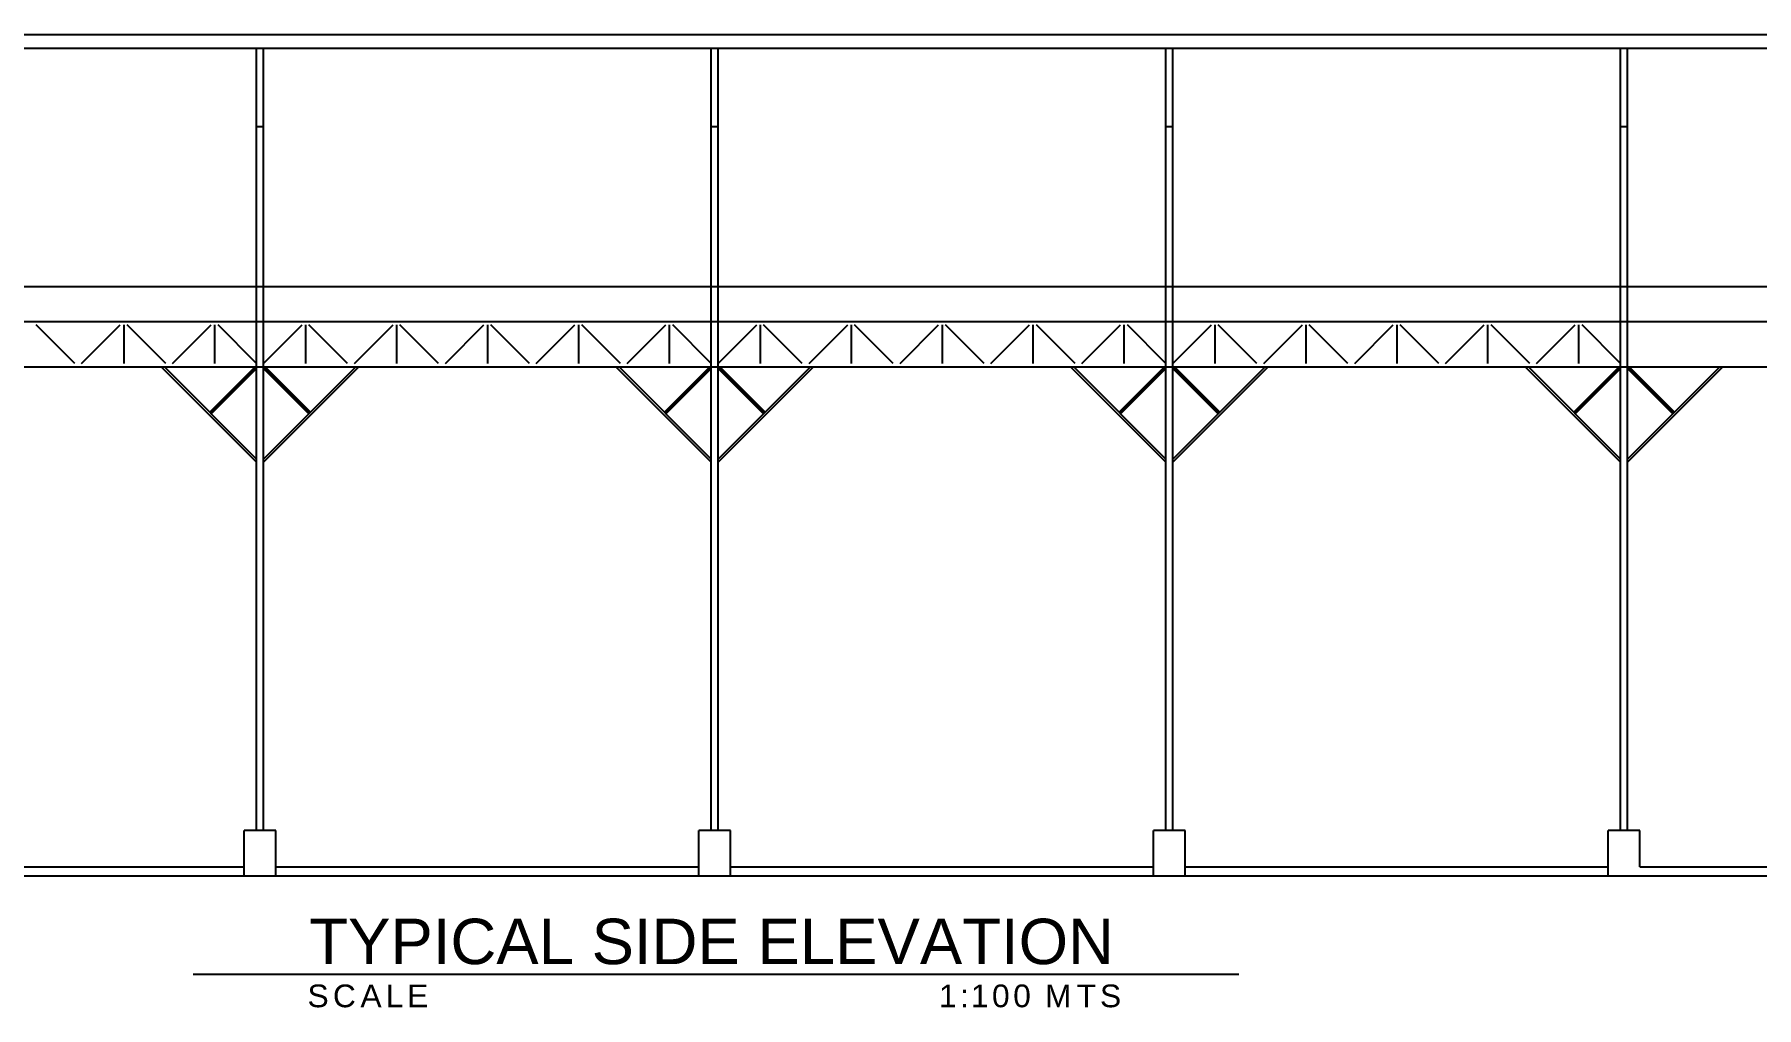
# Model space of a CAD drawing. Header units: inches. Extents: x -1369 to 1198, y -366 to 1398.
# Drawn here: x -23.11 to -4.17, y 53.23 to 63.94 of the extents above; entities that cross this region are included whole.
import ezdxf

# ---------------------------------------------------------------- set-up
doc = ezdxf.new("R2010")
doc.units = ezdxf.units.IN
doc.header["$MEASUREMENT"] = 0
doc.styles.get("Standard").update_dxf_attribs({"font": 'arial.ttf'})

msp = doc.modelspace()

# ---------------------------------------------------------------- linework, layer by layer
at = {"color": 8}
for p, q in [((-20.665, 55.1818), (-20.665, 63.7818)), ((-20.59, 55.1818), (-20.59, 63.7818)), ((-15.665, 55.1818), (-15.665, 63.7818)), ((-15.59, 55.1818), (-15.59, 63.7818)), ((-10.665, 55.1818), (-10.665, 63.7818)), ((-10.59, 55.1818), (-10.59, 63.7818)), ((-20.59, 62.9229), (-20.665, 62.9229)), ((-15.59, 62.9229), (-15.665, 62.9229)), ((-10.59, 62.9229), (-10.665, 62.9229)), ((-5.59, 62.9229), (-5.665, 62.9229)), ((-30.665, 60.7818), (-0.7037, 60.7818)), ((-22.665, 60.3193), (-23.09, 60.7443)), ((-22.59, 60.3193), (-22.165, 60.7443)), ((-21.665, 60.3193), (-22.09, 60.7443)), ((-21.59, 60.3193), (-21.165, 60.7443)), ((-20.665, 60.3193), (-21.09, 60.7443)), ((-20.59, 60.3193), (-20.165, 60.7443)), ((-19.665, 60.3193), (-20.09, 60.7443)), ((-19.59, 60.3193), (-19.165, 60.7443)), ((-30.59, 60.2818), (-0.7193, 60.2818)), ((-21.715, 60.2818), (-20.665, 59.2318)), ((-21.6797, 60.2818), (-20.665, 59.2672)), ((-19.54, 60.2818), (-20.59, 59.2318)), ((-19.5754, 60.2818), (-20.59, 59.2672)), ((-20.8025, 54.6818), (-20.8025, 55.1818)), ((-20.4525, 55.1818), (-20.8025, 55.1818)), ((-20.4525, 54.6818), (-20.4525, 55.1818)), ((-15.8025, 54.6818), (-15.8025, 55.1818)), ((-15.4525, 55.1818), (-15.8025, 55.1818)), ((-15.4525, 54.6818), (-15.4525, 55.1818)), ((-10.8025, 54.6818), (-10.8025, 55.1818)), ((-10.4525, 55.1818), (-10.8025, 55.1818)), ((-10.4525, 54.6818), (-10.4525, 55.1818)), ((-10.4525, 54.7818), (-5.8025, 54.7818))]:
    msp.add_line(p, q, dxfattribs=at)
at = {"color": 3}
for p, q in [((-5.665, 55.1818), (-5.665, 63.7818)), ((-5.59, 55.1818), (-5.59, 63.7818)), ((-6.59, 60.3193), (-6.165, 60.7443)), ((-5.665, 60.3193), (-6.09, 60.7443)), ((-6.715, 60.2818), (-5.665, 59.2318)), ((-6.6797, 60.2818), (-5.665, 59.2672)), ((-4.54, 60.2818), (-5.59, 59.2318)), ((-4.5754, 60.2818), (-5.59, 59.2672)), ((-5.8025, 54.6818), (-5.8025, 55.1818)), ((-5.4525, 55.1818), (-5.8025, 55.1818)), ((-5.4525, 54.7818), (-5.4525, 55.1818))]:
    msp.add_line(p, q, dxfattribs=at)
at = {"color": 1}
for p, q in [((-31.8275, 61.1635), (0.5724, 61.1635)), ((-16.6797, 60.2818), (-15.665, 59.2672)), ((-14.5754, 60.2818), (-15.59, 59.2672)), ((-11.6797, 60.2818), (-10.665, 59.2672)), ((-9.5754, 60.2818), (-10.59, 59.2672)), ((-25.4525, 54.7818), (-20.8025, 54.7818)), ((-20.4525, 54.7818), (-15.8025, 54.7818)), ((-15.4525, 54.7818), (-10.8025, 54.7818))]:
    msp.add_line(p, q, dxfattribs=at)
for p, q in [((-18.665, 60.3193), (-19.09, 60.7443)), ((-18.59, 60.3193), (-18.165, 60.7443)), ((-17.665, 60.3193), (-18.09, 60.7443)), ((-17.59, 60.3193), (-17.165, 60.7443)), ((-16.665, 60.3193), (-17.09, 60.7443)), ((-16.59, 60.3193), (-16.165, 60.7443)), ((-15.665, 60.3193), (-16.09, 60.7443)), ((-15.59, 60.3193), (-15.165, 60.7443)), ((-14.665, 60.3193), (-15.09, 60.7443)), ((-14.59, 60.3193), (-14.165, 60.7443)), ((-13.665, 60.3193), (-14.09, 60.7443)), ((-13.59, 60.3193), (-13.165, 60.7443)), ((-12.665, 60.3193), (-13.09, 60.7443)), ((-12.59, 60.3193), (-12.165, 60.7443)), ((-11.665, 60.3193), (-12.09, 60.7443)), ((-11.59, 60.3193), (-11.165, 60.7443)), ((-10.665, 60.3193), (-11.09, 60.7443)), ((-10.59, 60.3193), (-10.165, 60.7443)), ((-9.665, 60.3193), (-10.09, 60.7443)), ((-9.59, 60.3193), (-9.165, 60.7443)), ((-8.665, 60.3193), (-9.09, 60.7443)), ((-8.59, 60.3193), (-8.165, 60.7443)), ((-7.665, 60.3193), (-8.09, 60.7443)), ((-7.59, 60.3193), (-7.165, 60.7443)), ((-6.665, 60.3193), (-7.09, 60.7443)), ((-16.715, 60.2818), (-15.665, 59.2318)), ((-14.54, 60.2818), (-15.59, 59.2318)), ((-11.715, 60.2818), (-10.665, 59.2318)), ((-9.54, 60.2818), (-10.59, 59.2318)), ((-43.9035, 54.6818), (8.5593, 54.6818))]:
    msp.add_line(p, q)
at = {"color": 7}
msp.add_line((-5.4525, 54.7818), (-0.6276, 54.7818), dxfattribs=at)
for points in [[(-31.8275, 63.9373), (0.5702, 63.9373), (0.5724, 63.7818), (-31.8275, 63.7818), (-31.8275, 63.9373)], [(-19.1275, 60.7443), (-19.1275, 60.3193)], [(-18.1275, 60.7443), (-18.1275, 60.3193)], [(-17.1275, 60.7443), (-17.1275, 60.3193)], [(-16.1275, 60.7443), (-16.1275, 60.3193)], [(-15.1275, 60.7443), (-15.1275, 60.3193)], [(-14.1275, 60.7443), (-14.1275, 60.3193)], [(-13.1275, 60.7443), (-13.1275, 60.3193)], [(-12.1275, 60.7443), (-12.1275, 60.3193)], [(-11.1275, 60.7443), (-11.1275, 60.3193)], [(-10.1275, 60.7443), (-10.1275, 60.3193)], [(-9.1275, 60.7443), (-9.1275, 60.3193)], [(-8.1275, 60.7443), (-8.1275, 60.3193)], [(-7.1275, 60.7443), (-7.1275, 60.3193)]]:
    msp.add_lwpolyline(points)
at = {"color": 8}
for points in [[(-22.1275, 60.7443), (-22.1275, 60.3193)], [(-21.1275, 60.7443), (-21.1275, 60.3193)], [(-20.1275, 60.7443), (-20.1275, 60.3193)], [(-20.6827, 60.2818), (-21.1812, 59.7833)], [(-20.665, 60.2818), (-21.1724, 59.7745)], [(-20.665, 60.2641), (-21.1635, 59.7656)], [(-20.59, 60.2818), (-20.0827, 59.7745)], [(-20.59, 60.2641), (-20.0916, 59.7656)], [(-20.5724, 60.2818), (-20.0739, 59.7833)]]:
    msp.add_lwpolyline(points, dxfattribs=at)
at = {"color": 3}
for points in [[(-6.1275, 60.7443), (-6.1275, 60.3193)], [(-15.665, 60.2818), (-16.1724, 59.7745)], [(-15.59, 60.2818), (-15.0827, 59.7745)], [(-10.665, 60.2818), (-11.1724, 59.7745)], [(-10.59, 60.2818), (-10.0827, 59.7745)], [(-5.6827, 60.2818), (-6.1812, 59.7833)], [(-5.665, 60.2818), (-6.1724, 59.7745)], [(-5.665, 60.2641), (-6.1635, 59.7656)], [(-5.59, 60.2818), (-5.0827, 59.7745)], [(-5.59, 60.2641), (-5.0916, 59.7656)], [(-5.5724, 60.2818), (-5.0739, 59.7833)]]:
    msp.add_lwpolyline(points, dxfattribs=at)
at = {"color": 1}
for points in [[(-15.6827, 60.2818), (-16.1812, 59.7833)], [(-15.665, 60.2641), (-16.1635, 59.7656)], [(-15.59, 60.2641), (-15.0916, 59.7656)], [(-15.5724, 60.2818), (-15.0739, 59.7833)], [(-10.6827, 60.2818), (-11.1812, 59.7833)], [(-10.665, 60.2641), (-11.1635, 59.7656)], [(-10.59, 60.2641), (-10.0916, 59.7656)], [(-10.5724, 60.2818), (-10.0739, 59.7833)], [(-21.3617, 53.6013), (-9.864, 53.6013)]]:
    msp.add_lwpolyline(points, dxfattribs=at)

# ---------------------------------------------------------------- texts
at = {"insert": (-20.0866, 54.2122), "char_height": 0.5, "attachment_point": 1}
msp.add_mtext_dynamic_manual_height_columns('TYPICAL SIDE ELEVATION', width=18.079743, gutter_width=1, heights=[0], dxfattribs=at)
at = {"char_height": 0.25, "attachment_point": 1}
for s, insert, width in [('{\\T1.2;SCALE}', (-20.1059, 53.4884), 2.789052), ('{\\T1.2;1:100 MTS}', (-13.161, 53.4884), 4.208436)]:
    msp.add_mtext(s, dxfattribs=dict(at, insert=insert, width=width))

doc.saveas('drawing.dxf')
